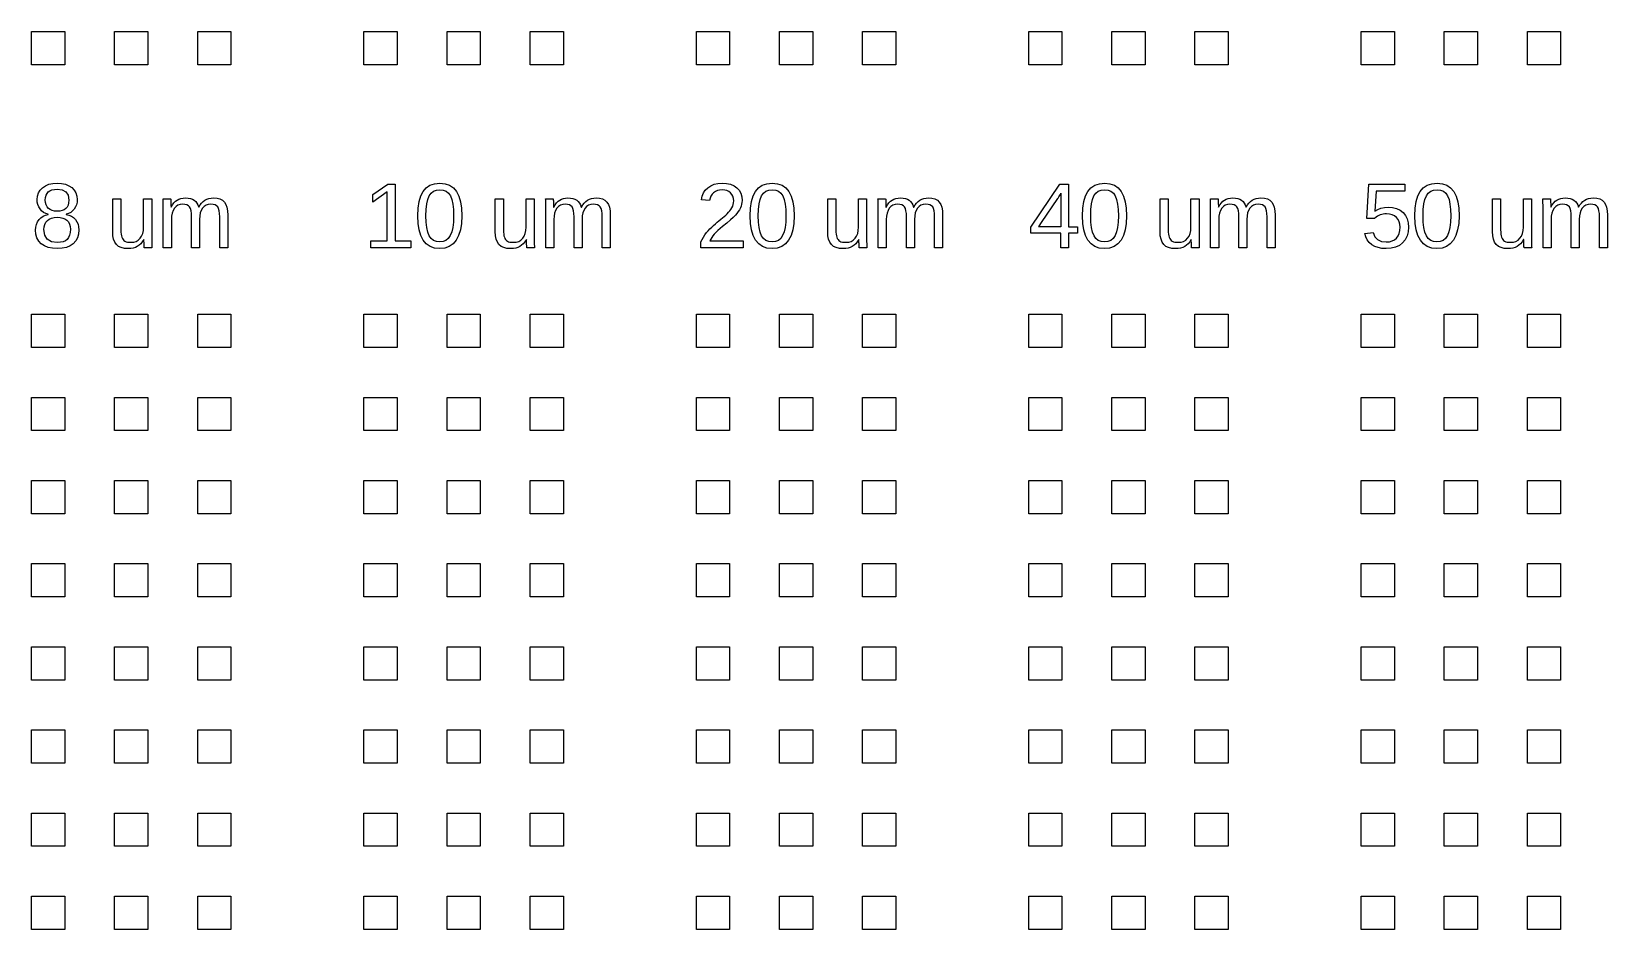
# Model space of a CAD drawing. Extents: x -21493 to 21493, y -12519 to 35265.
# Drawn here: x -9597 to -118, y 17771 to 23169 of the extents above; entities that cross this region are included whole.
import ezdxf

# ---------------------------------------------------------------- set-up
doc = ezdxf.new("R2010")
doc.units = 0
doc.layers.add('L0D0_0', color=1, linetype='CONTINUOUS')

msp = doc.modelspace()

# ---------------------------------------------------------------- linework, layer by layer
at = {"layer": 'L0D0_0'}
for points in [[(-9596.735, 22969.271), (-9596.735, 23169.203), (-9396.803, 23169.203), (-9396.803, 22969.271)], [(-9096.906, 22969.271), (-9096.906, 23169.203), (-8896.973, 23169.203), (-8896.973, 22969.271)], [(-8597.077, 22969.271), (-8597.077, 23169.203), (-8397.144, 23169.203), (-8397.144, 22969.271)], [(-7597.418, 22969.271), (-7597.418, 23169.203), (-7397.485, 23169.203), (-7397.485, 22969.271)], [(-7097.584, 22969.271), (-7097.584, 23169.203), (-6897.656, 23169.203), (-6897.656, 22969.271)], [(-6597.755, 22969.271), (-6597.755, 23169.203), (-6397.822, 23169.203), (-6397.822, 22969.271)], [(-5598.096, 22969.271), (-5598.096, 23169.203), (-5398.163, 23169.203), (-5398.163, 22969.271)], [(-5098.267, 22969.271), (-5098.267, 23169.203), (-4898.334, 23169.203), (-4898.334, 22969.271)], [(-4598.437, 22969.271), (-4598.437, 23169.203), (-4398.505, 23169.203), (-4398.505, 22969.271)], [(-3598.774, 22969.271), (-3598.774, 23169.203), (-3398.846, 23169.203), (-3398.846, 22969.271)], [(-3098.945, 22969.271), (-3098.945, 23169.203), (-2899.012, 23169.203), (-2899.012, 22969.271)], [(-2599.115, 22969.271), (-2599.115, 23169.203), (-2399.183, 23169.203), (-2399.183, 22969.271)], [(-1599.457, 22969.271), (-1599.457, 23169.203), (-1399.524, 23169.203), (-1399.524, 22969.271)], [(-1099.627, 22969.271), (-1099.627, 23169.203), (-899.695, 23169.203), (-899.695, 22969.271)], [(-599.798, 22969.271), (-599.798, 23169.203), (-399.865, 23169.203), (-399.865, 22969.271)], [(-9442.159, 21864.247), (-9471.13, 21866.048), (-9496.771, 21871.445), (-9519.065, 21880.543), (-9538.028, 21893.239), (-9553.152, 21909.233), (-9563.959, 21928.326), (-9570.435, 21950.519), (-9572.606, 21975.71), (-9571.267, 21993.602), (-9567.247, 22010.1), (-9560.548, 22025.094), (-9551.182, 22038.589), (-9539.716, 22050.084), (-9526.772, 22059.08), (-9512.324, 22065.578), (-9496.402, 22069.48), (-9496.402, 22070.576), (-9511.165, 22075.276), (-9524.29, 22082.172), (-9535.777, 22091.173), (-9545.613, 22102.366), (-9553.513, 22115.062), (-9559.141, 22128.859), (-9562.526, 22143.652), (-9563.648, 22159.549), (-9561.607, 22180.339), (-9555.479, 22199.033), (-9545.273, 22215.728), (-9530.98, 22230.323), (-9513.235, 22242.221), (-9492.701, 22250.617), (-9469.37, 22255.716), (-9443.251, 22257.413), (-9416.526, 22255.817), (-9392.767, 22250.815), (-9371.981, 22242.52), (-9354.16, 22230.823), (-9339.863, 22216.429), (-9329.649, 22199.633), (-9323.521, 22180.439), (-9321.48, 22159.049), (-9322.618, 22143.152), (-9326.02, 22128.259), (-9331.699, 22114.462), (-9339.653, 22101.769), (-9349.561, 22090.673), (-9361.136, 22081.874), (-9374.383, 22075.376), (-9389.276, 22071.176), (-9389.276, 22070.076), (-9371.993, 22065.88), (-9356.739, 22059.282), (-9343.513, 22050.386), (-9332.324, 22038.988), (-9323.429, 22025.695), (-9317.07, 22010.797), (-9313.265, 21994.304), (-9311.992, 21976.21), (-9314.092, 21951.22), (-9320.392, 21929.124), (-9330.905, 21910.031), (-9345.613, 21893.739), (-9364.257, 21880.841), (-9386.567, 21871.647), (-9412.528, 21866.048)], [(-9442.7, 22089.073), (-9458.694, 22090.072), (-9472.768, 22093.369), (-9484.936, 22098.766), (-9495.179, 22106.267), (-9503.306, 22115.864), (-9509.107, 22127.36), (-9512.597, 22140.854), (-9513.756, 22156.247), (-9512.626, 22171.443), (-9509.245, 22184.539), (-9503.609, 22195.736), (-9495.721, 22204.833), (-9485.675, 22211.931), (-9473.579, 22217.03), (-9459.442, 22220.125), (-9443.251, 22221.125), (-9412.158, 22217.03), (-9389.957, 22204.934), (-9376.63, 22184.639), (-9372.191, 22156.247), (-9373.321, 22139.754), (-9376.702, 22125.659), (-9382.338, 22114.063), (-9390.226, 22104.865), (-9400.272, 22097.968), (-9412.36, 22092.97), (-9426.505, 22090.072)], [(-7555.111, 21869.648), (-7555.111, 21911.131), (-7457.755, 21911.131), (-7457.755, 22205.131), (-7543.994, 22143.551), (-7543.994, 22189.637), (-7453.685, 22251.718), (-7408.67, 22251.718), (-7408.67, 21911.131), (-7315.652, 21911.131), (-7315.652, 21869.648)], [(-7142.02, 21864.247), (-7172.92, 21867.346), (-7199.72, 21876.742), (-7222.412, 21892.437), (-7241.006, 21914.432), (-7255.483, 21942.32), (-7265.819, 21976.109), (-7272.027, 22015.598), (-7274.085, 22060.882), (-7272.086, 22106.965), (-7266.059, 22146.953), (-7256.012, 22180.742), (-7241.959, 22208.332), (-7223.555, 22229.823), (-7200.501, 22245.22), (-7172.781, 22254.414), (-7140.391, 22257.413), (-7108.844, 22254.313), (-7081.721, 22245.019), (-7059.011, 22229.525), (-7040.737, 22207.832), (-7026.671, 22180.04), (-7016.633, 22146.251), (-7010.606, 22106.566), (-7008.595, 22060.882), (-7010.707, 22015.795), (-7017.032, 21976.412), (-7027.591, 21942.719), (-7042.367, 21914.63), (-7061.25, 21892.639), (-7084.161, 21876.842), (-7111.083, 21867.346)], [(-7141.483, 21904.134), (-7161.706, 21906.436), (-7179.01, 21913.529), (-7193.374, 21925.327), (-7204.802, 21941.821), (-7213.525, 21963.316), (-7219.754, 21990.406), (-7223.492, 22022.893), (-7224.735, 22060.882), (-7223.504, 22099.766), (-7219.817, 22132.858), (-7213.676, 22159.948), (-7205.071, 22181.242), (-7193.663, 22197.235), (-7179.077, 22208.731), (-7161.315, 22215.53), (-7140.391, 22217.828), (-7119.979, 22215.53), (-7102.666, 22208.529), (-7088.449, 22196.933), (-7077.344, 22180.742), (-7068.978, 22159.246), (-7063.01, 22132.156), (-7059.419, 22099.367), (-7058.23, 22060.882), (-7059.478, 22023.595), (-7063.237, 21991.406), (-7069.516, 21964.412), (-7078.294, 21942.623), (-7089.768, 21925.726), (-7104.124, 21913.731), (-7121.356, 21906.532)], [(-5570.166, 21869.648), (-5570.166, 21904.134), (-5562.866, 21919.527), (-5554.811, 21933.925), (-5545.982, 21947.52), (-5536.398, 21960.116), (-5526.31, 21971.909), (-5515.965, 21983.207), (-5505.356, 21993.905), (-5494.503, 22004.002), (-5483.545, 22013.695), (-5472.638, 22022.994), (-5461.781, 22031.89), (-5450.974, 22040.487), (-5440.462, 22048.887), (-5430.461, 22057.283), (-5420.995, 22065.679), (-5412.061, 22074.079), (-5403.804, 22082.672), (-5396.366, 22091.37), (-5389.768, 22100.266), (-5383.988, 22109.363), (-5379.31, 22118.863), (-5375.962, 22129.057), (-5373.95, 22139.754), (-5373.283, 22151.149), (-5374.433, 22165.945), (-5377.89, 22179.041), (-5383.648, 22190.435), (-5391.725, 22199.936), (-5401.843, 22207.529), (-5413.758, 22212.931), (-5427.463, 22216.228), (-5442.977, 22217.328), (-5457.883, 22216.228), (-5471.42, 22213.027), (-5483.575, 22207.731), (-5494.373, 22200.335), (-5503.428, 22191.036), (-5510.396, 22179.94), (-5515.293, 22167.243), (-5518.094, 22152.749), (-5567.995, 22157.348), (-5563.53, 22179.142), (-5555.55, 22198.533), (-5544.076, 22215.627), (-5529.082, 22230.323), (-5511.135, 22242.221), (-5490.803, 22250.617), (-5468.089, 22255.716), (-5442.977, 22257.413), (-5415.77, 22255.716), (-5391.884, 22250.617), (-5371.355, 22242.121), (-5354.16, 22230.222), (-5340.573, 22215.127), (-5330.875, 22197.235), (-5325.05, 22176.441), (-5323.109, 22152.749), (-5323.748, 22141.652), (-5325.65, 22130.556), (-5328.83, 22119.56), (-5333.278, 22108.565), (-5338.985, 22097.569), (-5345.924, 22086.574), (-5354.101, 22075.578), (-5363.518, 22064.679), (-5375.84, 22052.184), (-5392.737, 22036.589), (-5414.207, 22018.097), (-5440.26, 21996.601), (-5455.065, 21984.106), (-5468.261, 21972.313), (-5479.874, 21961.115), (-5489.891, 21950.62), (-5498.472, 21940.422), (-5505.759, 21930.527), (-5511.757, 21920.728), (-5516.465, 21911.131), (-5317.141, 21911.131), (-5317.141, 21869.648)], [(-5142.703, 21864.247), (-5173.602, 21867.346), (-5200.402, 21876.742), (-5223.095, 21892.437), (-5241.688, 21914.432), (-5256.161, 21942.32), (-5266.498, 21976.109), (-5272.705, 22015.598), (-5274.767, 22060.882), (-5272.768, 22106.965), (-5266.737, 22146.953), (-5256.691, 22180.742), (-5242.637, 22208.332), (-5224.233, 22229.823), (-5201.179, 22245.22), (-5173.459, 22254.414), (-5141.073, 22257.413), (-5109.523, 22254.313), (-5082.403, 22245.019), (-5059.69, 22229.525), (-5041.415, 22207.832), (-5027.35, 22180.04), (-5017.316, 22146.251), (-5011.285, 22106.566), (-5009.277, 22060.882), (-5011.385, 22015.795), (-5017.715, 21976.412), (-5028.269, 21942.719), (-5043.045, 21914.63), (-5061.928, 21892.639), (-5084.839, 21876.842), (-5111.761, 21867.346)], [(-5142.161, 21904.134), (-5162.384, 21906.436), (-5179.688, 21913.529), (-5194.052, 21925.327), (-5205.48, 21941.821), (-5214.208, 21963.316), (-5220.436, 21990.406), (-5224.174, 22022.893), (-5225.413, 22060.882), (-5224.183, 22099.766), (-5220.495, 22132.858), (-5214.359, 22159.948), (-5205.749, 22181.242), (-5194.342, 22197.235), (-5179.759, 22208.731), (-5161.993, 22215.53), (-5141.073, 22217.828), (-5120.657, 22215.53), (-5103.344, 22208.529), (-5089.127, 22196.933), (-5078.023, 22180.742), (-5069.656, 22159.246), (-5063.688, 22132.156), (-5060.101, 22099.367), (-5058.908, 22060.882), (-5060.16, 22023.595), (-5063.919, 21991.406), (-5070.194, 21964.412), (-5078.972, 21942.623), (-5090.45, 21925.726), (-5104.806, 21913.731), (-5122.039, 21906.532)], [(-3405.961, 21869.648), (-3405.961, 21956.117), (-3586.031, 21956.117), (-3586.031, 21994.102), (-3411.11, 22251.718), (-3359.857, 22251.718), (-3359.857, 21994.703), (-3306.164, 21994.703), (-3306.164, 21956.117), (-3359.857, 21956.117), (-3359.857, 21869.648)], [(-3541.016, 21994.703), (-3536.677, 22000.1), (-3522.032, 22020.197), (-3424.134, 22164.446), (-3422.147, 22167.445), (-3419.728, 22171.443), (-3416.86, 22176.441), (-3413.558, 22182.338), (-3410.442, 22188.037), (-3408.132, 22192.338), (-3406.641, 22195.236), (-3405.961, 22196.735), (-3405.961, 21994.703)], [(-3143.381, 21864.247), (-3174.28, 21867.346), (-3201.08, 21876.742), (-3223.773, 21892.437), (-3242.366, 21914.432), (-3256.844, 21942.32), (-3267.18, 21976.109), (-3273.388, 22015.598), (-3275.446, 22060.882), (-3273.446, 22106.965), (-3267.419, 22146.953), (-3257.373, 22180.742), (-3243.316, 22208.332), (-3224.911, 22229.823), (-3201.862, 22245.22), (-3174.142, 22254.414), (-3141.751, 22257.413), (-3110.201, 22254.313), (-3083.081, 22245.019), (-3060.368, 22229.525), (-3042.094, 22207.832), (-3028.032, 22180.04), (-3017.994, 22146.251), (-3011.967, 22106.566), (-3009.955, 22060.882), (-3012.064, 22015.795), (-3018.393, 21976.412), (-3028.952, 21942.719), (-3043.723, 21914.63), (-3062.606, 21892.639), (-3085.522, 21876.842), (-3112.444, 21867.346)], [(-3142.843, 21904.134), (-3163.066, 21906.436), (-3180.37, 21913.529), (-3194.734, 21925.327), (-3206.158, 21941.821), (-3214.886, 21963.316), (-3221.114, 21990.406), (-3224.852, 22022.893), (-3226.091, 22060.882), (-3224.865, 22099.766), (-3221.173, 22132.858), (-3215.037, 22159.948), (-3206.431, 22181.242), (-3195.024, 22197.235), (-3180.437, 22208.731), (-3162.676, 22215.53), (-3141.751, 22217.828), (-3121.339, 22215.53), (-3104.023, 22208.529), (-3089.81, 22196.933), (-3078.705, 22180.742), (-3070.334, 22159.246), (-3064.366, 22132.156), (-3060.779, 22099.367), (-3059.591, 22060.882), (-3060.838, 22023.595), (-3064.597, 21991.406), (-3070.876, 21964.412), (-3079.654, 21942.623), (-3091.129, 21925.726), (-3105.484, 21913.731), (-3122.717, 21906.532)], [(-1449.487, 21864.247), (-1474.91, 21865.649), (-1497.762, 21870.047), (-1518.035, 21877.342), (-1535.726, 21887.54), (-1550.623, 21900.535), (-1562.509, 21916.129), (-1571.375, 21934.223), (-1577.222, 21955.118), (-1527.859, 21960.813), (-1517.103, 21935.924), (-1500.269, 21918.229), (-1477.367, 21907.633), (-1448.408, 21904.134), (-1429.814, 21905.533), (-1413.35, 21910.031), (-1399.033, 21917.431), (-1386.848, 21927.826), (-1377.113, 21940.821), (-1370.166, 21956.017), (-1365.995, 21973.409), (-1364.605, 21993.006), (-1366.004, 22010.197), (-1370.204, 22025.695), (-1377.193, 22039.387), (-1386.979, 22051.386), (-1399.146, 22061.08), (-1413.25, 22067.98), (-1429.315, 22072.176), (-1447.316, 22073.575), (-1457.043, 22073.176), (-1466.443, 22071.979), (-1475.489, 22070.076), (-1484.204, 22067.38), (-1492.743, 22063.679), (-1501.29, 22058.98), (-1509.829, 22053.083), (-1518.376, 22046.186), (-1566.096, 22046.186), (-1553.353, 22251.718), (-1336.138, 22251.718), (-1336.138, 22210.23), (-1508.875, 22210.23), (-1516.204, 22089.073), (-1499.371, 22099.669), (-1480.605, 22107.364), (-1459.912, 22111.963), (-1437.282, 22113.462), (-1410.511, 22111.362), (-1386.609, 22105.167), (-1365.567, 22094.869), (-1347.381, 22080.374), (-1332.736, 22062.579), (-1322.269, 22042.289), (-1315.982, 22019.395), (-1313.894, 21994.102), (-1316.141, 21965.513), (-1322.878, 21940.124), (-1334.105, 21917.931), (-1349.83, 21898.934), (-1369.536, 21883.743), (-1392.707, 21872.945), (-1419.356, 21866.347)], [(-1144.059, 21864.247), (-1174.958, 21867.346), (-1201.763, 21876.742), (-1224.455, 21892.437), (-1243.049, 21914.432), (-1257.522, 21942.32), (-1267.858, 21976.109), (-1274.066, 22015.598), (-1276.128, 22060.882), (-1274.129, 22106.965), (-1268.098, 22146.953), (-1258.051, 22180.742), (-1243.998, 22208.332), (-1225.594, 22229.823), (-1202.54, 22245.22), (-1174.82, 22254.414), (-1142.429, 22257.413), (-1110.883, 22254.313), (-1083.76, 22245.019), (-1061.05, 22229.525), (-1042.776, 22207.832), (-1028.71, 22180.04), (-1018.672, 22146.251), (-1012.645, 22106.566), (-1010.638, 22060.882), (-1012.746, 22015.795), (-1019.075, 21976.412), (-1029.63, 21942.719), (-1044.406, 21914.63), (-1063.289, 21892.639), (-1086.2, 21876.842), (-1113.122, 21867.346)], [(-1143.521, 21904.134), (-1163.744, 21906.436), (-1181.048, 21913.529), (-1195.412, 21925.327), (-1206.841, 21941.821), (-1215.568, 21963.316), (-1221.793, 21990.406), (-1225.535, 22022.893), (-1226.774, 22060.882), (-1225.543, 22099.766), (-1221.856, 22132.858), (-1215.715, 22159.948), (-1207.109, 22181.242), (-1195.702, 22197.235), (-1181.12, 22208.731), (-1163.354, 22215.53), (-1142.429, 22217.828), (-1122.017, 22215.53), (-1104.705, 22208.529), (-1090.488, 22196.933), (-1079.383, 22180.742), (-1071.017, 22159.246), (-1065.049, 22132.156), (-1061.458, 22099.367), (-1060.269, 22060.882), (-1061.521, 22023.595), (-1065.28, 21991.406), (-1071.554, 21964.412), (-1080.332, 21942.623), (-1091.807, 21925.726), (-1106.162, 21913.731), (-1123.399, 21906.532)], [(-9015.334, 21864.247), (-9037.858, 21865.746), (-9057.14, 21870.244), (-9073.176, 21877.741), (-9085.982, 21888.241), (-9095.768, 21902.135), (-9102.765, 21920.031), (-9106.965, 21941.821), (-9108.351, 21967.512), (-9108.351, 22163.047), (-9059.27, 22163.047), (-9059.27, 21977.008), (-9058.921, 21963.316), (-9057.85, 21951.317), (-9056.069, 21940.821), (-9053.583, 21932.026), (-9050.303, 21924.626), (-9046.183, 21918.229), (-9041.214, 21913.03), (-9035.405, 21908.935), (-9028.438, 21905.835), (-9020.012, 21903.634), (-9010.134, 21902.336), (-8998.798, 21901.933), (-8982.107, 21903.433), (-8967.269, 21907.935), (-8954.303, 21915.529), (-8943.199, 21926.029), (-8934.303, 21939.322), (-8927.944, 21954.916), (-8924.135, 21972.812), (-8922.866, 21993.006), (-8922.866, 22163.047), (-8874.054, 22163.047), (-8874.054, 21932.324), (-8873.953, 21909.132), (-8873.642, 21891.038), (-8873.134, 21877.842), (-8872.424, 21869.648), (-8918.528, 21869.648), (-8918.658, 21870.647), (-8918.797, 21872.147), (-8918.927, 21874.243), (-8919.065, 21876.943), (-8919.208, 21880.043), (-8919.376, 21883.34), (-8919.548, 21886.939), (-8919.746, 21890.639), (-8919.956, 21895.339), (-8920.187, 21901.837), (-8920.426, 21909.934), (-8920.695, 21919.829), (-8921.506, 21919.829), (-8930.242, 21905.734), (-8939.641, 21893.84), (-8949.704, 21884.243), (-8960.423, 21876.842), (-8972.141, 21871.345), (-8985.203, 21867.346), (-8999.6, 21865.049)], [(-8804.288, 21869.648), (-8804.288, 22100.467), (-8804.384, 22123.559), (-8804.695, 22141.753), (-8805.208, 22154.849), (-8805.917, 22163.047), (-8759.81, 22163.047), (-8759.671, 22162.148), (-8759.541, 22160.548), (-8759.402, 22158.448), (-8759.272, 22155.748), (-8759.121, 22152.648), (-8758.961, 22149.351), (-8758.781, 22145.852), (-8758.592, 22142.051), (-8758.382, 22137.356), (-8758.151, 22130.858), (-8757.903, 22122.761), (-8757.643, 22112.861), (-8756.832, 22112.861), (-8748.676, 22127.36), (-8739.948, 22139.355), (-8730.641, 22149.053), (-8720.762, 22156.247), (-8710.027, 22161.649), (-8698.183, 22165.445), (-8685.218, 22167.743), (-8671.131, 22168.545), (-8655.326, 22167.646), (-8641.273, 22165.147), (-8628.955, 22161.048), (-8618.387, 22155.248), (-8609.433, 22147.553), (-8601.944, 22137.956), (-8595.938, 22126.457), (-8591.398, 22112.861), (-8590.588, 22112.861), (-8582.599, 22126.658), (-8573.804, 22138.355), (-8564.228, 22147.952), (-8553.842, 22155.449), (-8542.493, 22161.149), (-8530.011, 22165.244), (-8516.395, 22167.646), (-8501.64, 22168.545), (-8480.917, 22166.945), (-8463.231, 22162.447), (-8448.577, 22154.95), (-8436.96, 22144.353), (-8428.123, 22130.359), (-8421.806, 22112.462), (-8418.018, 22090.769), (-8416.758, 22065.179), (-8416.758, 21869.648), (-8465.033, 21869.648), (-8465.033, 22055.683), (-8465.759, 22075.276), (-8467.939, 22091.672), (-8471.589, 22104.768), (-8476.688, 22114.562), (-8483.685, 22121.66), (-8493.03, 22126.759), (-8504.706, 22129.758), (-8518.721, 22130.758), (-8533.837, 22129.359), (-8547.164, 22124.861), (-8558.718, 22117.46), (-8568.487, 22107.065), (-8576.253, 22093.97), (-8581.81, 22078.375), (-8585.14, 22060.282), (-8586.249, 22039.689), (-8586.249, 21869.648), (-8634.524, 21869.648), (-8634.524, 22055.683), (-8635.255, 22075.276), (-8637.434, 22091.672), (-8641.08, 22104.768), (-8646.179, 22114.562), (-8653.189, 22121.66), (-8662.525, 22126.759), (-8674.201, 22129.758), (-8688.217, 22130.758), (-8703.001, 22129.359), (-8716.147, 22124.861), (-8727.671, 22117.364), (-8737.567, 22106.965), (-8745.526, 22093.768), (-8751.204, 22078.174), (-8754.602, 22060.181), (-8755.744, 22039.689), (-8755.744, 21869.648)], [(-6714.385, 21864.247), (-6736.909, 21865.746), (-6756.183, 21870.244), (-6772.227, 21877.741), (-6785.033, 21888.241), (-6794.819, 21902.135), (-6801.816, 21920.031), (-6806.003, 21941.821), (-6807.406, 21967.512), (-6807.406, 22163.047), (-6758.321, 22163.047), (-6758.321, 21977.008), (-6757.964, 21963.316), (-6756.901, 21951.317), (-6755.125, 21940.821), (-6752.626, 21932.026), (-6749.354, 21924.626), (-6745.238, 21918.229), (-6740.269, 21913.03), (-6734.461, 21908.935), (-6727.493, 21905.835), (-6719.063, 21903.634), (-6709.189, 21902.336), (-6697.841, 21901.933), (-6681.15, 21903.433), (-6666.324, 21907.935), (-6653.359, 21915.529), (-6642.25, 21926.029), (-6633.354, 21939.322), (-6626.995, 21954.916), (-6623.186, 21972.812), (-6621.909, 21993.006), (-6621.909, 22163.047), (-6573.097, 22163.047), (-6573.097, 21932.324), (-6572.996, 21909.132), (-6572.693, 21891.038), (-6572.185, 21877.842), (-6571.475, 21869.648), (-6617.57, 21869.648), (-6617.709, 21870.647), (-6617.848, 21872.147), (-6617.978, 21874.243), (-6618.121, 21876.943), (-6618.259, 21880.043), (-6618.419, 21883.34), (-6618.599, 21886.939), (-6618.801, 21890.639), (-6619.011, 21895.339), (-6619.238, 21901.837), (-6619.477, 21909.934), (-6619.738, 21919.829), (-6620.557, 21919.829), (-6629.297, 21905.734), (-6638.692, 21893.84), (-6648.747, 21884.243), (-6659.474, 21876.842), (-6671.192, 21871.345), (-6684.258, 21867.346), (-6698.651, 21865.049)], [(-6503.339, 21869.648), (-6503.339, 22100.467), (-6503.44, 22123.559), (-6503.738, 22141.753), (-6504.246, 22154.849), (-6504.968, 22163.047), (-6458.865, 22163.047), (-6458.722, 22162.148), (-6458.592, 22160.548), (-6458.453, 22158.448), (-6458.323, 22155.748), (-6458.172, 22152.648), (-6458.012, 22149.351), (-6457.832, 22145.852), (-6457.643, 22142.051), (-6457.424, 22137.356), (-6457.206, 22130.858), (-6456.954, 22122.761), (-6456.694, 22112.861), (-6455.875, 22112.861), (-6447.727, 22127.36), (-6438.999, 22139.355), (-6429.692, 22149.053), (-6419.805, 22156.247), (-6409.082, 22161.649), (-6397.234, 22165.445), (-6384.269, 22167.743), (-6370.182, 22168.545), (-6354.377, 22167.646), (-6340.316, 22165.147), (-6328.01, 22161.048), (-6317.43, 22155.248), (-6308.476, 22147.553), (-6300.995, 22137.956), (-6294.989, 22126.457), (-6290.449, 22112.861), (-6289.643, 22112.861), (-6281.642, 22126.658), (-6272.855, 22138.355), (-6263.271, 22147.952), (-6252.893, 22155.449), (-6241.549, 22161.149), (-6229.062, 22165.244), (-6215.446, 22167.646), (-6200.691, 22168.545), (-6179.968, 22166.945), (-6162.286, 22162.447), (-6147.628, 22154.95), (-6136.015, 22144.353), (-6127.178, 22130.359), (-6120.857, 22112.462), (-6117.069, 22090.769), (-6115.809, 22065.179), (-6115.809, 21869.648), (-6164.075, 21869.648), (-6164.075, 22055.683), (-6164.802, 22075.276), (-6166.994, 22091.672), (-6170.64, 22104.768), (-6175.739, 22114.562), (-6182.736, 22121.66), (-6192.073, 22126.759), (-6203.761, 22129.758), (-6217.777, 22130.758), (-6232.88, 22129.359), (-6246.215, 22124.861), (-6257.761, 22117.46), (-6267.538, 22107.065), (-6275.304, 22093.97), (-6280.865, 22078.375), (-6284.191, 22060.282), (-6285.304, 22039.689), (-6285.304, 21869.648), (-6333.575, 21869.648), (-6333.575, 22055.683), (-6334.297, 22075.276), (-6336.485, 22091.672), (-6340.135, 22104.768), (-6345.234, 22114.562), (-6352.231, 22121.66), (-6361.576, 22126.759), (-6373.252, 22129.758), (-6387.268, 22130.758), (-6402.043, 22129.359), (-6415.198, 22124.861), (-6426.722, 22117.364), (-6436.622, 22106.965), (-6444.568, 22093.768), (-6450.247, 22078.174), (-6453.657, 22060.181), (-6454.795, 22039.689), (-6454.795, 21869.648)], [(-4715.067, 21864.247), (-4737.587, 21865.746), (-4756.861, 21870.244), (-4772.905, 21877.741), (-4785.711, 21888.241), (-4795.501, 21902.135), (-4802.498, 21920.031), (-4806.686, 21941.821), (-4808.084, 21967.512), (-4808.084, 22163.047), (-4759.003, 22163.047), (-4759.003, 21977.008), (-4758.642, 21963.316), (-4757.584, 21951.317), (-4755.803, 21940.821), (-4753.304, 21932.026), (-4750.036, 21924.626), (-4745.916, 21918.229), (-4740.947, 21913.03), (-4735.139, 21908.935), (-4728.171, 21905.835), (-4719.746, 21903.634), (-4709.867, 21902.336), (-4698.523, 21901.933), (-4681.828, 21903.433), (-4667.002, 21907.935), (-4654.037, 21915.529), (-4642.932, 21926.029), (-4634.032, 21939.322), (-4627.678, 21954.916), (-4623.868, 21972.812), (-4622.587, 21993.006), (-4622.587, 22163.047), (-4573.775, 22163.047), (-4573.775, 21932.324), (-4573.674, 21909.132), (-4573.376, 21891.038), (-4572.863, 21877.842), (-4572.154, 21869.648), (-4618.249, 21869.648), (-4618.391, 21870.647), (-4618.53, 21872.147), (-4618.66, 21874.243), (-4618.799, 21876.943), (-4618.937, 21880.043), (-4619.101, 21883.34), (-4619.278, 21886.939), (-4619.479, 21890.639), (-4619.689, 21895.339), (-4619.92, 21901.837), (-4620.16, 21909.934), (-4620.42, 21919.829), (-4621.239, 21919.829), (-4629.975, 21905.734), (-4639.37, 21893.84), (-4649.429, 21884.243), (-4660.156, 21876.842), (-4671.87, 21871.345), (-4684.936, 21867.346), (-4699.334, 21865.049)], [(-4504.017, 21869.648), (-4504.017, 22100.467), (-4504.118, 22123.559), (-4504.42, 22141.753), (-4504.928, 22154.849), (-4505.647, 22163.047), (-4459.543, 22163.047), (-4459.405, 22162.148), (-4459.274, 22160.548), (-4459.132, 22158.448), (-4459.006, 22155.748), (-4458.854, 22152.648), (-4458.695, 22149.351), (-4458.514, 22145.852), (-4458.325, 22142.051), (-4458.103, 22137.356), (-4457.884, 22130.858), (-4457.632, 22122.761), (-4457.376, 22112.861), (-4456.553, 22112.861), (-4448.409, 22127.36), (-4439.681, 22139.355), (-4430.374, 22149.053), (-4420.487, 22156.247), (-4409.761, 22161.649), (-4397.912, 22165.445), (-4384.947, 22167.743), (-4370.864, 22168.545), (-4355.06, 22167.646), (-4340.994, 22165.147), (-4328.688, 22161.048), (-4318.112, 22155.248), (-4309.154, 22147.553), (-4301.678, 22137.956), (-4295.668, 22126.457), (-4291.132, 22112.861), (-4290.321, 22112.861), (-4282.324, 22126.658), (-4273.538, 22138.355), (-4263.949, 22147.952), (-4253.575, 22155.449), (-4242.227, 22161.149), (-4229.74, 22165.244), (-4216.128, 22167.646), (-4201.369, 22168.545), (-4180.646, 22166.945), (-4162.964, 22162.447), (-4148.311, 22154.95), (-4136.693, 22144.353), (-4127.857, 22130.359), (-4121.54, 22112.462), (-4117.751, 22090.769), (-4116.491, 22065.179), (-4116.491, 21869.648), (-4164.754, 21869.648), (-4164.754, 22055.683), (-4165.484, 22075.276), (-4167.673, 22091.672), (-4171.322, 22104.768), (-4176.421, 22114.562), (-4183.418, 22121.66), (-4192.755, 22126.759), (-4204.439, 22129.758), (-4218.455, 22130.758), (-4233.562, 22129.359), (-4246.897, 22124.861), (-4258.443, 22117.46), (-4268.216, 22107.065), (-4275.986, 22093.97), (-4281.543, 22078.375), (-4284.874, 22060.282), (-4285.982, 22039.689), (-4285.982, 21869.648), (-4334.257, 21869.648), (-4334.257, 22055.683), (-4334.975, 22075.276), (-4337.164, 22091.672), (-4340.813, 22104.768), (-4345.912, 22114.562), (-4352.909, 22121.66), (-4362.259, 22126.759), (-4373.935, 22129.758), (-4387.946, 22130.758), (-4402.721, 22129.359), (-4415.88, 22124.861), (-4427.405, 22117.364), (-4437.3, 22106.965), (-4445.246, 22093.768), (-4450.925, 22078.174), (-4454.335, 22060.181), (-4455.473, 22039.689), (-4455.473, 21869.648)], [(-2715.745, 21864.247), (-2738.27, 21865.746), (-2757.544, 21870.244), (-2773.588, 21877.741), (-2786.393, 21888.241), (-2796.179, 21902.135), (-2803.177, 21920.031), (-2807.364, 21941.821), (-2808.767, 21967.512), (-2808.767, 22163.047), (-2759.681, 22163.047), (-2759.681, 21977.008), (-2759.32, 21963.316), (-2758.262, 21951.317), (-2756.481, 21940.821), (-2753.982, 21932.026), (-2750.714, 21924.626), (-2746.594, 21918.229), (-2741.626, 21913.03), (-2735.821, 21908.935), (-2728.853, 21905.835), (-2720.424, 21903.634), (-2710.55, 21902.336), (-2699.201, 21901.933), (-2682.506, 21903.433), (-2667.685, 21907.935), (-2654.719, 21915.529), (-2643.61, 21926.029), (-2634.715, 21939.322), (-2628.356, 21954.916), (-2624.546, 21972.812), (-2623.27, 21993.006), (-2623.27, 22163.047), (-2574.453, 22163.047), (-2574.453, 21932.324), (-2574.356, 21909.132), (-2574.054, 21891.038), (-2573.546, 21877.842), (-2572.836, 21869.648), (-2618.931, 21869.648), (-2619.07, 21870.647), (-2619.208, 21872.147), (-2619.338, 21874.243), (-2619.481, 21876.943), (-2619.62, 21880.043), (-2619.779, 21883.34), (-2619.96, 21886.939), (-2620.157, 21890.639), (-2620.367, 21895.339), (-2620.598, 21901.837), (-2620.838, 21909.934), (-2621.098, 21919.829), (-2621.917, 21919.829), (-2630.657, 21905.734), (-2640.053, 21893.84), (-2650.108, 21884.243), (-2660.834, 21876.842), (-2672.552, 21871.345), (-2685.619, 21867.346), (-2700.012, 21865.049)], [(-2504.699, 21869.648), (-2504.699, 22100.467), (-2504.8, 22123.559), (-2505.098, 22141.753), (-2505.607, 22154.849), (-2506.329, 22163.047), (-2460.221, 22163.047), (-2460.083, 22162.148), (-2459.953, 22160.548), (-2459.814, 22158.448), (-2459.684, 22155.748), (-2459.533, 22152.648), (-2459.373, 22149.351), (-2459.192, 22145.852), (-2459.003, 22142.051), (-2458.785, 22137.356), (-2458.562, 22130.858), (-2458.315, 22122.761), (-2458.054, 22112.861), (-2457.235, 22112.861), (-2449.087, 22127.36), (-2440.36, 22139.355), (-2431.052, 22149.053), (-2421.166, 22156.247), (-2410.439, 22161.649), (-2398.595, 22165.445), (-2385.629, 22167.743), (-2371.543, 22168.545), (-2355.738, 22167.646), (-2341.672, 22165.147), (-2329.366, 22161.048), (-2318.791, 22155.248), (-2309.836, 22147.553), (-2302.356, 22137.956), (-2296.35, 22126.457), (-2291.81, 22112.861), (-2290.999, 22112.861), (-2283.002, 22126.658), (-2274.216, 22138.355), (-2264.632, 22147.952), (-2254.253, 22155.449), (-2242.909, 22161.149), (-2230.423, 22165.244), (-2216.806, 22167.646), (-2202.052, 22168.545), (-2181.329, 22166.945), (-2163.643, 22162.447), (-2148.989, 22154.95), (-2137.372, 22144.353), (-2128.535, 22130.359), (-2122.218, 22112.462), (-2118.43, 22090.769), (-2117.17, 22065.179), (-2117.17, 21869.648), (-2165.432, 21869.648), (-2165.432, 22055.683), (-2166.163, 22075.276), (-2168.351, 22091.672), (-2172.001, 22104.768), (-2177.099, 22114.562), (-2184.097, 22121.66), (-2193.433, 22126.759), (-2205.122, 22129.758), (-2219.137, 22130.758), (-2234.24, 22129.359), (-2247.575, 22124.861), (-2259.121, 22117.46), (-2268.899, 22107.065), (-2276.665, 22093.97), (-2282.225, 22078.375), (-2285.552, 22060.282), (-2286.661, 22039.689), (-2286.661, 21869.648), (-2334.935, 21869.648), (-2334.935, 22055.683), (-2335.658, 22075.276), (-2337.846, 22091.672), (-2341.496, 22104.768), (-2346.59, 22114.562), (-2353.588, 22121.66), (-2362.937, 22126.759), (-2374.613, 22129.758), (-2388.628, 22130.758), (-2403.404, 22129.359), (-2416.558, 22124.861), (-2428.083, 22117.364), (-2437.982, 22106.965), (-2445.929, 22093.768), (-2451.607, 22078.174), (-2455.013, 22060.181), (-2456.156, 22039.689), (-2456.156, 21869.648)], [(-716.428, 21864.247), (-738.944, 21865.746), (-758.226, 21870.244), (-774.266, 21877.741), (-787.072, 21888.241), (-796.862, 21902.135), (-803.855, 21920.031), (-808.046, 21941.821), (-809.445, 21967.512), (-809.445, 22163.047), (-760.36, 22163.047), (-760.36, 21977.008), (-760.007, 21963.316), (-758.94, 21951.317), (-757.159, 21940.821), (-754.664, 21932.026), (-751.393, 21924.626), (-747.277, 21918.229), (-742.308, 21913.03), (-736.495, 21908.935), (-729.532, 21905.835), (-721.106, 21903.634), (-711.224, 21902.336), (-699.888, 21901.933), (-683.189, 21903.433), (-668.359, 21907.935), (-655.393, 21915.529), (-644.293, 21926.029), (-635.393, 21939.322), (-629.038, 21954.916), (-625.225, 21972.812), (-623.952, 21993.006), (-623.952, 22163.047), (-575.14, 22163.047), (-575.14, 21932.324), (-575.039, 21909.132), (-574.732, 21891.038), (-574.224, 21877.842), (-573.51, 21869.648), (-619.613, 21869.648), (-619.748, 21870.647), (-619.886, 21872.147), (-620.021, 21874.243), (-620.155, 21876.943), (-620.302, 21880.043), (-620.462, 21883.34), (-620.638, 21886.939), (-620.836, 21890.639), (-621.046, 21895.339), (-621.277, 21901.837), (-621.52, 21909.934), (-621.785, 21919.829), (-622.595, 21919.829), (-631.336, 21905.734), (-640.735, 21893.84), (-650.79, 21884.243), (-661.513, 21876.842), (-673.235, 21871.345), (-686.293, 21867.346), (-700.69, 21865.049)], [(-505.373, 21869.648), (-505.373, 22100.467), (-505.478, 22123.559), (-505.781, 22141.753), (-506.289, 22154.849), (-507.003, 22163.047), (-460.9, 22163.047), (-460.765, 22162.148), (-460.631, 22160.548), (-460.496, 22158.448), (-460.358, 22155.748), (-460.215, 22152.648), (-460.055, 22149.351), (-459.875, 22145.852), (-459.682, 22142.051), (-459.467, 22137.356), (-459.241, 22130.858), (-458.993, 22122.761), (-458.732, 22112.861), (-457.918, 22112.861), (-449.765, 22127.36), (-441.038, 22139.355), (-431.731, 22149.053), (-421.848, 22156.247), (-411.121, 22161.649), (-399.273, 22165.445), (-386.308, 22167.743), (-372.221, 22168.545), (-356.416, 22167.646), (-342.355, 22165.147), (-330.044, 22161.048), (-319.477, 22155.248), (-310.519, 22147.553), (-303.034, 22137.956), (-297.024, 22126.457), (-292.492, 22112.861), (-291.677, 22112.861), (-283.685, 22126.658), (-274.898, 22138.355), (-265.314, 22147.952), (-254.932, 22155.449), (-243.583, 22161.149), (-231.101, 22165.244), (-217.484, 22167.646), (-202.73, 22168.545), (-182.007, 22166.945), (-164.321, 22162.447), (-149.671, 22154.95), (-138.05, 22144.353), (-129.213, 22130.359), (-122.896, 22112.462), (-119.108, 22090.769), (-117.848, 22065.179), (-117.848, 21869.648), (-166.118, 21869.648), (-166.118, 22055.683), (-166.845, 22075.276), (-169.033, 22091.672), (-172.679, 22104.768), (-177.778, 22114.562), (-184.779, 22121.66), (-194.12, 22126.759), (-205.796, 22129.758), (-219.811, 22130.758), (-234.923, 22129.359), (-248.254, 22124.861), (-259.804, 22117.46), (-269.577, 22107.065), (-277.347, 22093.97), (-282.899, 22078.375), (-286.23, 22060.282), (-287.339, 22039.689), (-287.339, 21869.648), (-335.609, 21869.648), (-335.609, 22055.683), (-336.34, 22075.276), (-338.528, 22091.672), (-342.17, 22104.768), (-347.273, 22114.562), (-354.274, 22121.66), (-363.611, 22126.759), (-375.291, 22129.758), (-389.306, 22130.758), (-404.086, 22129.359), (-417.241, 22124.861), (-428.765, 22117.364), (-438.665, 22106.965), (-446.611, 22093.768), (-452.29, 22078.174), (-455.696, 22060.181), (-456.834, 22039.689), (-456.834, 21869.648)], [(-9441.621, 21900.837), (-9476.859, 21905.734), (-9502.03, 21920.531), (-9517.124, 21945.218), (-9522.16, 21979.709), (-9520.854, 21995.803), (-9516.944, 22009.999), (-9510.417, 22022.393), (-9501.278, 22032.99), (-9489.824, 22041.487), (-9476.326, 22047.585), (-9460.802, 22051.184), (-9443.251, 22052.386), (-9425.195, 22051.285), (-9409.281, 22047.887), (-9395.497, 22042.289), (-9383.85, 22034.389), (-9374.602, 22024.292), (-9367.982, 22011.998), (-9364.026, 21997.504), (-9362.695, 21980.809), (-9363.917, 21961.414), (-9367.583, 21944.719), (-9373.682, 21930.926), (-9382.229, 21919.93), (-9393.254, 21911.631), (-9406.841, 21905.633), (-9422.956, 21902.034)], [(-9596.735, 21269.85), (-9596.735, 21469.783), (-9396.803, 21469.783), (-9396.803, 21269.85)], [(-9096.906, 21269.85), (-9096.906, 21469.783), (-8896.973, 21469.783), (-8896.973, 21269.85)], [(-8597.077, 21269.85), (-8597.077, 21469.783), (-8397.144, 21469.783), (-8397.144, 21269.85)], [(-7597.418, 21269.85), (-7597.418, 21469.783), (-7397.485, 21469.783), (-7397.485, 21269.85)], [(-7097.584, 21269.85), (-7097.584, 21469.783), (-6897.656, 21469.783), (-6897.656, 21269.85)], [(-6597.755, 21269.85), (-6597.755, 21469.783), (-6397.822, 21469.783), (-6397.822, 21269.85)], [(-5598.096, 21269.85), (-5598.096, 21469.783), (-5398.163, 21469.783), (-5398.163, 21269.85)], [(-5098.267, 21269.85), (-5098.267, 21469.783), (-4898.334, 21469.783), (-4898.334, 21269.85)], [(-4598.437, 21269.85), (-4598.437, 21469.783), (-4398.505, 21469.783), (-4398.505, 21269.85)], [(-3598.774, 21269.85), (-3598.774, 21469.783), (-3398.846, 21469.783), (-3398.846, 21269.85)], [(-3098.945, 21269.85), (-3098.945, 21469.783), (-2899.012, 21469.783), (-2899.012, 21269.85)], [(-2599.115, 21269.85), (-2599.115, 21469.783), (-2399.183, 21469.783), (-2399.183, 21269.85)], [(-1599.457, 21269.85), (-1599.457, 21469.783), (-1399.524, 21469.783), (-1399.524, 21269.85)], [(-1099.627, 21269.85), (-1099.627, 21469.783), (-899.695, 21469.783), (-899.695, 21269.85)], [(-599.798, 21269.85), (-599.798, 21469.783), (-399.865, 21469.783), (-399.865, 21269.85)], [(-9596.735, 20770.021), (-9596.735, 20969.953), (-9396.803, 20969.953), (-9396.803, 20770.021)], [(-9096.906, 20770.021), (-9096.906, 20969.953), (-8896.973, 20969.953), (-8896.973, 20770.021)], [(-8597.077, 20770.021), (-8597.077, 20969.953), (-8397.144, 20969.953), (-8397.144, 20770.021)], [(-7597.418, 20770.021), (-7597.418, 20969.953), (-7397.485, 20969.953), (-7397.485, 20770.021)], [(-7097.584, 20770.021), (-7097.584, 20969.953), (-6897.656, 20969.953), (-6897.656, 20770.021)], [(-6597.755, 20770.021), (-6597.755, 20969.953), (-6397.822, 20969.953), (-6397.822, 20770.021)], [(-5598.096, 20770.021), (-5598.096, 20969.953), (-5398.163, 20969.953), (-5398.163, 20770.021)], [(-5098.267, 20770.021), (-5098.267, 20969.953), (-4898.334, 20969.953), (-4898.334, 20770.021)], [(-4598.437, 20770.021), (-4598.437, 20969.953), (-4398.505, 20969.953), (-4398.505, 20770.021)], [(-3598.774, 20770.021), (-3598.774, 20969.953), (-3398.846, 20969.953), (-3398.846, 20770.021)], [(-3098.945, 20770.021), (-3098.945, 20969.953), (-2899.012, 20969.953), (-2899.012, 20770.021)], [(-2599.115, 20770.021), (-2599.115, 20969.953), (-2399.183, 20969.953), (-2399.183, 20770.021)], [(-1599.457, 20770.021), (-1599.457, 20969.953), (-1399.524, 20969.953), (-1399.524, 20770.021)], [(-1099.627, 20770.021), (-1099.627, 20969.953), (-899.695, 20969.953), (-899.695, 20770.021)], [(-599.798, 20770.021), (-599.798, 20969.953), (-399.865, 20969.953), (-399.865, 20770.021)], [(-9596.735, 20270.191), (-9596.735, 20470.124), (-9396.803, 20470.124), (-9396.803, 20270.191)], [(-9096.906, 20270.191), (-9096.906, 20470.124), (-8896.973, 20470.124), (-8896.973, 20270.191)], [(-8597.077, 20270.191), (-8597.077, 20470.124), (-8397.144, 20470.124), (-8397.144, 20270.191)], [(-7597.418, 20270.191), (-7597.418, 20470.124), (-7397.485, 20470.124), (-7397.485, 20270.191)], [(-7097.584, 20270.191), (-7097.584, 20470.124), (-6897.656, 20470.124), (-6897.656, 20270.191)], [(-6597.755, 20270.191), (-6597.755, 20470.124), (-6397.822, 20470.124), (-6397.822, 20270.191)], [(-5598.096, 20270.191), (-5598.096, 20470.124), (-5398.163, 20470.124), (-5398.163, 20270.191)], [(-5098.267, 20270.191), (-5098.267, 20470.124), (-4898.334, 20470.124), (-4898.334, 20270.191)], [(-4598.437, 20270.191), (-4598.437, 20470.124), (-4398.505, 20470.124), (-4398.505, 20270.191)], [(-3598.774, 20270.191), (-3598.774, 20470.124), (-3398.846, 20470.124), (-3398.846, 20270.191)], [(-3098.945, 20270.191), (-3098.945, 20470.124), (-2899.012, 20470.124), (-2899.012, 20270.191)], [(-2599.115, 20270.191), (-2599.115, 20470.124), (-2399.183, 20470.124), (-2399.183, 20270.191)], [(-1599.457, 20270.191), (-1599.457, 20470.124), (-1399.524, 20470.124), (-1399.524, 20270.191)], [(-1099.627, 20270.191), (-1099.627, 20470.124), (-899.695, 20470.124), (-899.695, 20270.191)], [(-599.798, 20270.191), (-599.798, 20470.124), (-399.865, 20470.124), (-399.865, 20270.191)], [(-9596.735, 19770.362), (-9596.735, 19970.29), (-9396.803, 19970.29), (-9396.803, 19770.362)], [(-9096.906, 19770.362), (-9096.906, 19970.29), (-8896.973, 19970.29), (-8896.973, 19770.362)], [(-8597.077, 19770.362), (-8597.077, 19970.29), (-8397.144, 19970.29), (-8397.144, 19770.362)], [(-7597.418, 19770.362), (-7597.418, 19970.29), (-7397.485, 19970.29), (-7397.485, 19770.362)], [(-7097.584, 19770.362), (-7097.584, 19970.29), (-6897.656, 19970.29), (-6897.656, 19770.362)], [(-6597.755, 19770.362), (-6597.755, 19970.29), (-6397.822, 19970.29), (-6397.822, 19770.362)], [(-5598.096, 19770.362), (-5598.096, 19970.29), (-5398.163, 19970.29), (-5398.163, 19770.362)], [(-5098.267, 19770.362), (-5098.267, 19970.29), (-4898.334, 19970.29), (-4898.334, 19770.362)], [(-4598.437, 19770.362), (-4598.437, 19970.29), (-4398.505, 19970.29), (-4398.505, 19770.362)], [(-3598.774, 19770.362), (-3598.774, 19970.29), (-3398.846, 19970.29), (-3398.846, 19770.362)], [(-3098.945, 19770.362), (-3098.945, 19970.29), (-2899.012, 19970.29), (-2899.012, 19770.362)], [(-2599.115, 19770.362), (-2599.115, 19970.29), (-2399.183, 19970.29), (-2399.183, 19770.362)], [(-1599.457, 19770.362), (-1599.457, 19970.29), (-1399.524, 19970.29), (-1399.524, 19770.362)], [(-1099.627, 19770.362), (-1099.627, 19970.29), (-899.695, 19970.29), (-899.695, 19770.362)], [(-599.798, 19770.362), (-599.798, 19970.29), (-399.865, 19970.29), (-399.865, 19770.362)], [(-9596.735, 19270.528), (-9596.735, 19470.461), (-9396.803, 19470.461), (-9396.803, 19270.528)], [(-9096.906, 19270.528), (-9096.906, 19470.461), (-8896.973, 19470.461), (-8896.973, 19270.528)], [(-8597.077, 19270.528), (-8597.077, 19470.461), (-8397.144, 19470.461), (-8397.144, 19270.528)], [(-7597.418, 19270.528), (-7597.418, 19470.461), (-7397.485, 19470.461), (-7397.485, 19270.528)], [(-7097.584, 19270.528), (-7097.584, 19470.461), (-6897.656, 19470.461), (-6897.656, 19270.528)], [(-6597.755, 19270.528), (-6597.755, 19470.461), (-6397.822, 19470.461), (-6397.822, 19270.528)], [(-5598.096, 19270.528), (-5598.096, 19470.461), (-5398.163, 19470.461), (-5398.163, 19270.528)], [(-5098.267, 19270.528), (-5098.267, 19470.461), (-4898.334, 19470.461), (-4898.334, 19270.528)], [(-4598.437, 19270.528), (-4598.437, 19470.461), (-4398.505, 19470.461), (-4398.505, 19270.528)], [(-3598.774, 19270.528), (-3598.774, 19470.461), (-3398.846, 19470.461), (-3398.846, 19270.528)], [(-3098.945, 19270.528), (-3098.945, 19470.461), (-2899.012, 19470.461), (-2899.012, 19270.528)], [(-2599.115, 19270.528), (-2599.115, 19470.461), (-2399.183, 19470.461), (-2399.183, 19270.528)], [(-1599.457, 19270.528), (-1599.457, 19470.461), (-1399.524, 19470.461), (-1399.524, 19270.528)], [(-1099.627, 19270.528), (-1099.627, 19470.461), (-899.695, 19470.461), (-899.695, 19270.528)], [(-599.798, 19270.528), (-599.798, 19470.461), (-399.865, 19470.461), (-399.865, 19270.528)], [(-9596.735, 18770.699), (-9596.735, 18970.631), (-9396.803, 18970.631), (-9396.803, 18770.699)], [(-9096.906, 18770.699), (-9096.906, 18970.631), (-8896.973, 18970.631), (-8896.973, 18770.699)], [(-8597.077, 18770.699), (-8597.077, 18970.631), (-8397.144, 18970.631), (-8397.144, 18770.699)], [(-7597.418, 18770.699), (-7597.418, 18970.631), (-7397.485, 18970.631), (-7397.485, 18770.699)], [(-7097.584, 18770.699), (-7097.584, 18970.631), (-6897.656, 18970.631), (-6897.656, 18770.699)], [(-6597.755, 18770.699), (-6597.755, 18970.631), (-6397.822, 18970.631), (-6397.822, 18770.699)], [(-5598.096, 18770.699), (-5598.096, 18970.631), (-5398.163, 18970.631), (-5398.163, 18770.699)], [(-5098.267, 18770.699), (-5098.267, 18970.631), (-4898.334, 18970.631), (-4898.334, 18770.699)], [(-4598.437, 18770.699), (-4598.437, 18970.631), (-4398.505, 18970.631), (-4398.505, 18770.699)], [(-3598.774, 18770.699), (-3598.774, 18970.631), (-3398.846, 18970.631), (-3398.846, 18770.699)], [(-3098.945, 18770.699), (-3098.945, 18970.631), (-2899.012, 18970.631), (-2899.012, 18770.699)], [(-2599.115, 18770.699), (-2599.115, 18970.631), (-2399.183, 18970.631), (-2399.183, 18770.699)], [(-1599.457, 18770.699), (-1599.457, 18970.631), (-1399.524, 18970.631), (-1399.524, 18770.699)], [(-1099.627, 18770.699), (-1099.627, 18970.631), (-899.695, 18970.631), (-899.695, 18770.699)], [(-599.798, 18770.699), (-599.798, 18970.631), (-399.865, 18970.631), (-399.865, 18770.699)], [(-9596.735, 18270.869), (-9596.735, 18470.802), (-9396.803, 18470.802), (-9396.803, 18270.869)], [(-9096.906, 18270.869), (-9096.906, 18470.802), (-8896.973, 18470.802), (-8896.973, 18270.869)], [(-8597.077, 18270.869), (-8597.077, 18470.802), (-8397.144, 18470.802), (-8397.144, 18270.869)], [(-7597.418, 18270.869), (-7597.418, 18470.802), (-7397.485, 18470.802), (-7397.485, 18270.869)], [(-7097.584, 18270.869), (-7097.584, 18470.802), (-6897.656, 18470.802), (-6897.656, 18270.869)], [(-6597.755, 18270.869), (-6597.755, 18470.802), (-6397.822, 18470.802), (-6397.822, 18270.869)], [(-5598.096, 18270.869), (-5598.096, 18470.802), (-5398.163, 18470.802), (-5398.163, 18270.869)], [(-5098.267, 18270.869), (-5098.267, 18470.802), (-4898.334, 18470.802), (-4898.334, 18270.869)], [(-4598.437, 18270.869), (-4598.437, 18470.802), (-4398.505, 18470.802), (-4398.505, 18270.869)], [(-3598.774, 18270.869), (-3598.774, 18470.802), (-3398.846, 18470.802), (-3398.846, 18270.869)], [(-3098.945, 18270.869), (-3098.945, 18470.802), (-2899.012, 18470.802), (-2899.012, 18270.869)], [(-2599.115, 18270.869), (-2599.115, 18470.802), (-2399.183, 18470.802), (-2399.183, 18270.869)], [(-1599.457, 18270.869), (-1599.457, 18470.802), (-1399.524, 18470.802), (-1399.524, 18270.869)], [(-1099.627, 18270.869), (-1099.627, 18470.802), (-899.695, 18470.802), (-899.695, 18270.869)], [(-599.798, 18270.869), (-599.798, 18470.802), (-399.865, 18470.802), (-399.865, 18270.869)], [(-9596.735, 17771.04), (-9596.735, 17970.973), (-9396.803, 17970.973), (-9396.803, 17771.04)], [(-9096.906, 17771.04), (-9096.906, 17970.973), (-8896.973, 17970.973), (-8896.973, 17771.04)], [(-8597.077, 17771.04), (-8597.077, 17970.973), (-8397.144, 17970.973), (-8397.144, 17771.04)], [(-7597.418, 17771.04), (-7597.418, 17970.973), (-7397.485, 17970.973), (-7397.485, 17771.04)], [(-7097.584, 17771.04), (-7097.584, 17970.973), (-6897.656, 17970.973), (-6897.656, 17771.04)], [(-6597.755, 17771.04), (-6597.755, 17970.973), (-6397.822, 17970.973), (-6397.822, 17771.04)], [(-5598.096, 17771.04), (-5598.096, 17970.973), (-5398.163, 17970.973), (-5398.163, 17771.04)], [(-5098.267, 17771.04), (-5098.267, 17970.973), (-4898.334, 17970.973), (-4898.334, 17771.04)], [(-4598.437, 17771.04), (-4598.437, 17970.973), (-4398.505, 17970.973), (-4398.505, 17771.04)], [(-3598.774, 17771.04), (-3598.774, 17970.973), (-3398.846, 17970.973), (-3398.846, 17771.04)], [(-3098.945, 17771.04), (-3098.945, 17970.973), (-2899.012, 17970.973), (-2899.012, 17771.04)], [(-2599.115, 17771.04), (-2599.115, 17970.973), (-2399.183, 17970.973), (-2399.183, 17771.04)], [(-1599.457, 17771.04), (-1599.457, 17970.973), (-1399.524, 17970.973), (-1399.524, 17771.04)], [(-1099.627, 17771.04), (-1099.627, 17970.973), (-899.695, 17970.973), (-899.695, 17771.04)], [(-599.798, 17771.04), (-599.798, 17970.973), (-399.865, 17970.973), (-399.865, 17771.04)]]:
    msp.add_lwpolyline(points, close=True, dxfattribs=at)

doc.saveas('drawing.dxf')
